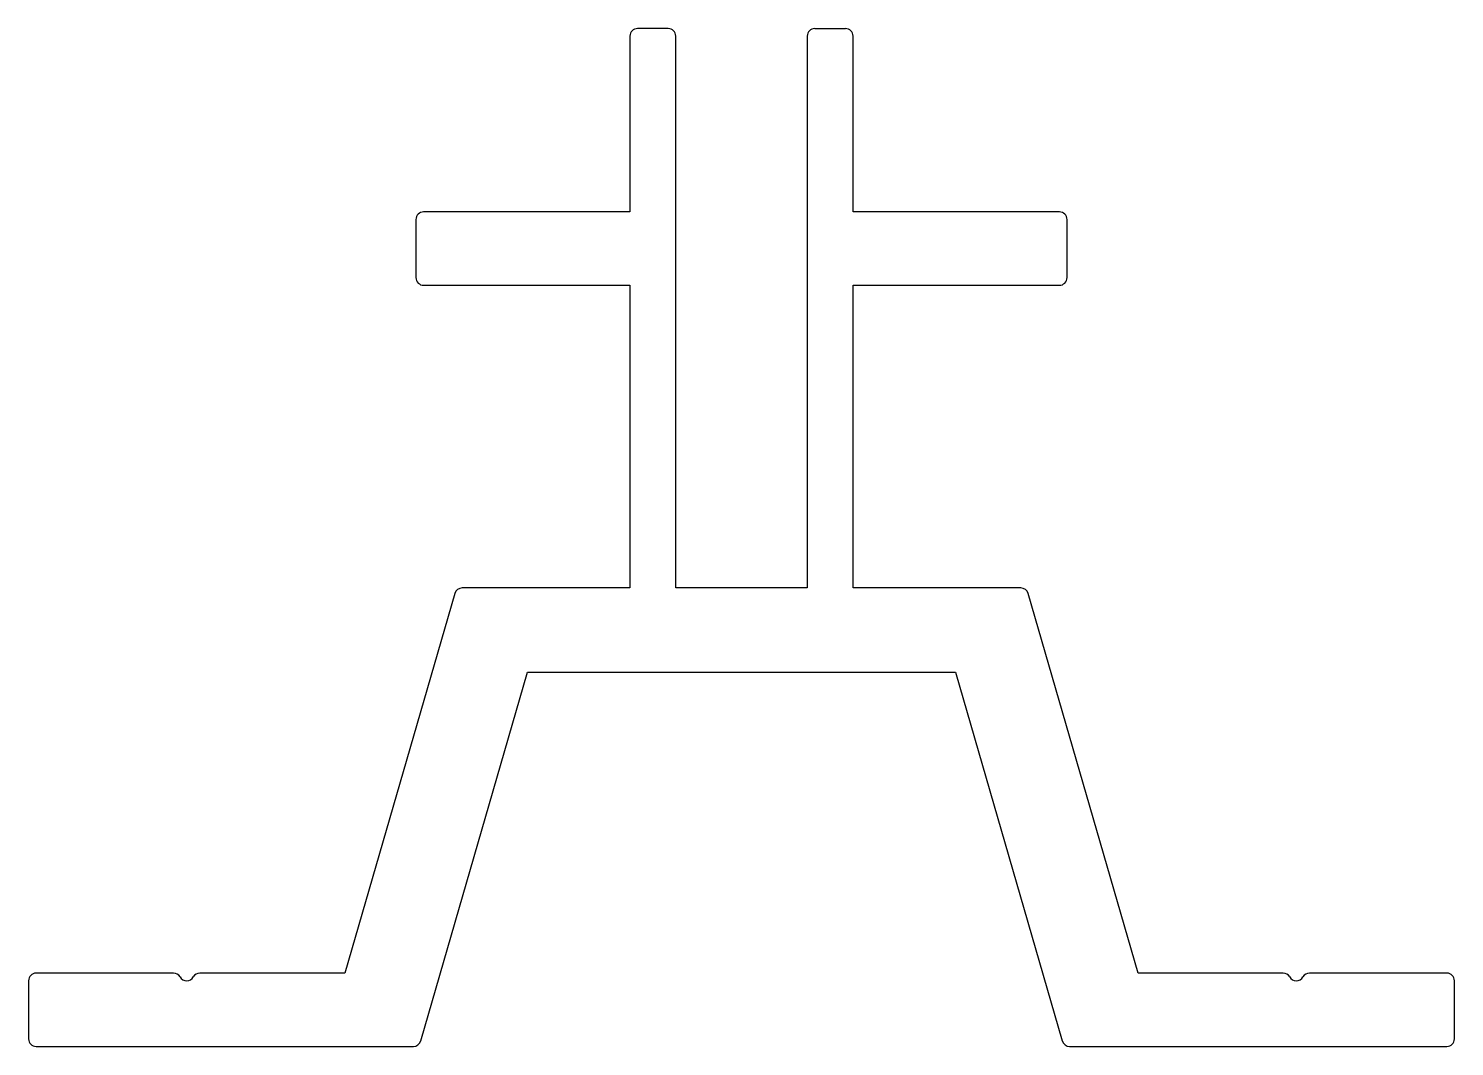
# Model space of a CAD drawing. Extents: x 2728 to 2774.6, y 1403.7 to 1437.
import ezdxf

# ---------------------------------------------------------------- set-up
doc = ezdxf.new("R2010")
doc.units = 0
doc.layers.get('0').update_dxf_attribs({"linetype": 'CONTINUOUS'})

msp = doc.modelspace()

# ---------------------------------------------------------------- linework, layer by layer
for p, q in [((2748.877, 1437.006), (2747.877, 1437.006)), ((2753.677, 1437.006), (2754.677, 1437.006)), ((2747.627, 1436.756), (2747.627, 1431.006)), ((2749.127, 1418.706), (2749.127, 1436.756)), ((2753.427, 1436.756), (2753.427, 1418.706)), ((2754.927, 1431.006), (2754.927, 1436.756)), ((2747.627, 1431.006), (2740.877, 1431.006)), ((2761.677, 1431.006), (2754.927, 1431.006)), ((2740.627, 1430.756), (2740.627, 1428.856)), ((2761.927, 1428.856), (2761.927, 1430.756)), ((2740.877, 1428.606), (2747.627, 1428.606)), ((2747.627, 1428.606), (2747.627, 1418.706)), ((2754.927, 1428.606), (2761.677, 1428.606)), ((2754.927, 1418.706), (2754.927, 1428.606)), ((2741.898, 1418.525), (2738.301, 1406.106)), ((2747.627, 1418.706), (2742.139, 1418.706)), ((2753.427, 1418.706), (2749.127, 1418.706)), ((2760.416, 1418.706), (2754.927, 1418.706)), ((2764.254, 1406.106), (2760.656, 1418.525)), ((2740.781, 1403.886), (2744.277, 1415.956)), ((2744.277, 1415.956), (2758.277, 1415.956)), ((2758.277, 1415.956), (2761.774, 1403.886)), ((2727.951, 1405.856), (2727.951, 1403.956)), ((2732.693, 1406.106), (2728.201, 1406.106)), ((2738.301, 1406.106), (2733.559, 1406.106)), ((2768.996, 1406.106), (2764.254, 1406.106)), ((2774.354, 1406.106), (2769.862, 1406.106)), ((2774.604, 1403.956), (2774.604, 1405.856)), ((2728.201, 1403.706), (2740.541, 1403.706)), ((2762.014, 1403.706), (2774.354, 1403.706))]:
    msp.add_line(p, q)
for centre, start, end in [((2747.877, 1436.756), 90, 180), ((2748.877, 1436.756), 0, 90), ((2753.677, 1436.756), 90, 180), ((2754.677, 1436.756), 0, 90), ((2740.877, 1430.756), 90, 180), ((2761.677, 1430.756), 0, 90), ((2740.877, 1428.856), 180, 270), ((2761.677, 1428.856), 270, 0), ((2742.139, 1418.456), 90, 163.8446), ((2760.416, 1418.456), 16.1554, 90), ((2728.201, 1405.856), 90, 180), ((2732.693, 1405.856), 30, 90), ((2733.126, 1406.106), 210, 330), ((2733.559, 1405.856), 90, 150), ((2768.996, 1405.856), 30, 90), ((2769.429, 1406.106), 210, 330), ((2769.862, 1405.856), 90, 150), ((2774.354, 1405.856), 0, 90), ((2728.201, 1403.956), 180, 270), ((2740.541, 1403.956), 270, 343.8446), ((2762.014, 1403.956), 196.1554, 270), ((2774.354, 1403.956), 270, 0)]:
    msp.add_arc(centre, 0.25, start, end)

doc.saveas('drawing.dxf')
